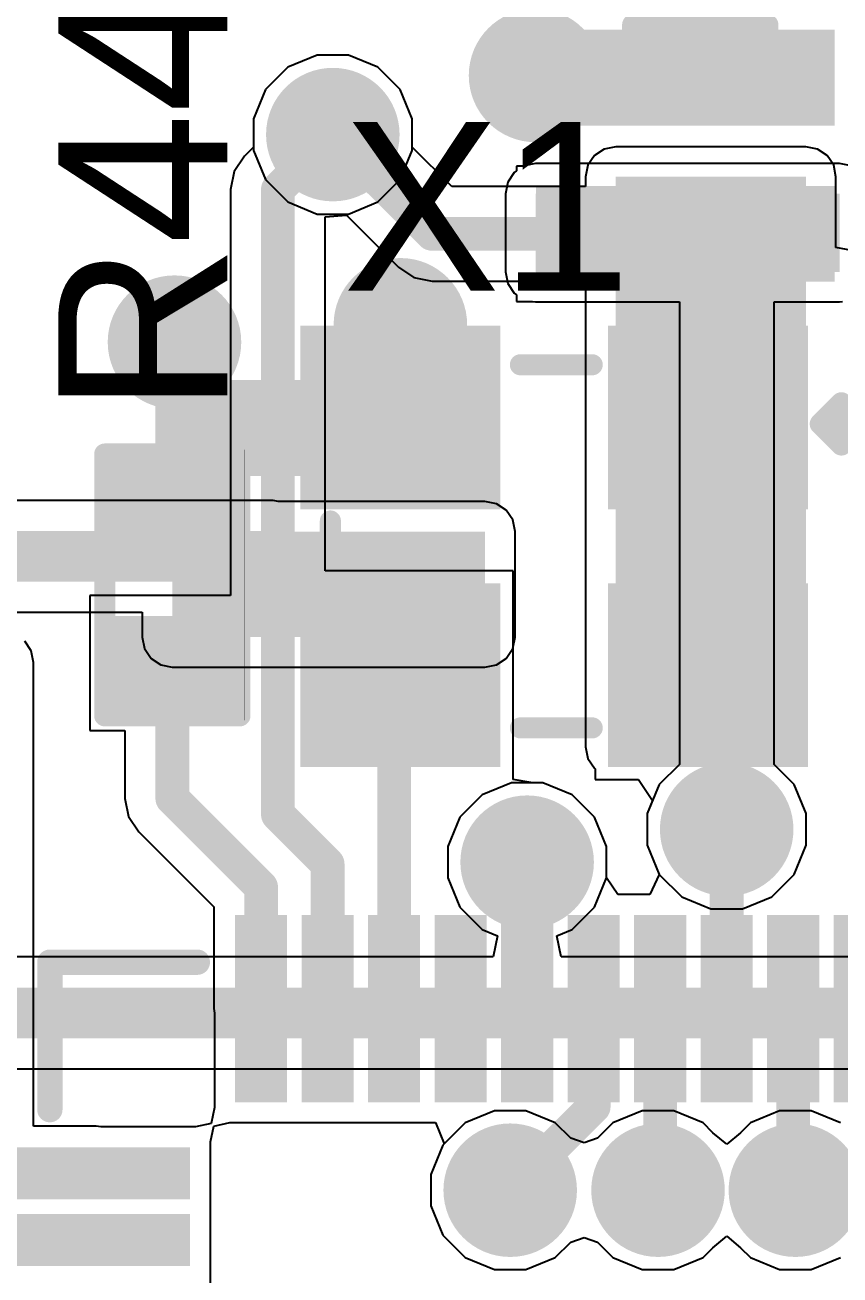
# Model space of a CAD drawing. Header units: millimetres. Extents: x -0.13 to 3.86, y -0.01 to 4.3.
# Drawn here: x 1.9351 to 2.1281, y 2.9049 to 3.201 of the extents above; entities that cross this region are included whole.
import ezdxf

# ---------------------------------------------------------------- set-up
doc = ezdxf.new("R2010")
doc.units = ezdxf.units.MM
doc.header["$MEASUREMENT"] = 0
for name, color, linetype in [('BottomLayer', 5, 'Continuous'), ('BottomPaste', 16, 'Continuous'), ('BottomSolder', 6, 'Continuous'), ('TopLayer', 1, 'Continuous'), ('TopOverlay', 2, 'Continuous'), ('TopPaste', 8, 'Continuous'), ('TopSolder', 216, 'Continuous'), ('ViaHoleLayer', 16, 'Continuous')]:
    doc.layers.add(name, color=color, linetype=linetype)
doc.styles.add('Arial', font='arial.ttf', dxfattribs={"height": 0.2})

# ---------------------------------------------------------------- blocks, each defined once
blk = doc.blocks.new('C___0402_1')
at = {"layer": 'TopLayer'}
for points in [[(-0.0275, -0.0125), (-0.0275, 0.0125), (-0.0095, 0.0125), (-0.0095, -0.0125)], [(0.0095, -0.0125), (0.0095, 0.0125), (0.0275, 0.0125), (0.0275, -0.0125)]]:
    blk.add_hatch(color=1, dxfattribs=at).paths.add_polyline_path(points)
at = {"layer": 'TopPaste'}
for points in [[(-0.0275, -0.0125), (-0.0275, 0.0125), (-0.0095, 0.0125), (-0.0095, -0.0125)], [(0.0095, -0.0125), (0.0095, 0.0125), (0.0275, 0.0125), (0.0275, -0.0125)]]:
    blk.add_hatch(color=8, dxfattribs=at).paths.add_polyline_path(points)
at = {"layer": 'TopSolder'}
for points in [[(-0.02986, -0.01486), (-0.02986, 0.01486), (-0.00714, 0.01486), (-0.00714, -0.01486)], [(0.00714, -0.01486), (0.00714, 0.01486), (0.02986, 0.01486), (0.02986, -0.01486)]]:
    blk.add_hatch(color=216, dxfattribs=at).paths.add_polyline_path(points)
at = {"layer": 'TopOverlay', "const_width": 0.005}
for points in [[(-0.031, 0.016), (-0.031, -0.016)], [(-0.031, 0.016), (-0.011, 0.016)], [(0.011, 0.016), (0.031, 0.016)], [(0.031, 0.016), (0.031, -0.016)], [(-0.031, -0.016), (-0.011, -0.016)], [(0.011, -0.016), (0.031, -0.016)]]:
    blk.add_lwpolyline(points, dxfattribs=at)
at = {"layer": 'TopOverlay', "const_width": 0.0025}
for points in [[(-0.03225, 0.016, 1), (-0.02975, 0.016, 1)], [(-0.03225, 0.016, 1), (-0.02975, 0.016, 1)], [(-0.01225, 0.016, 1), (-0.00975, 0.016, 1)], [(0.00975, 0.016, 1), (0.01225, 0.016, 1)], [(0.02975, 0.016, 1), (0.03225, 0.016, 1)], [(0.02975, 0.016, 1), (0.03225, 0.016, 1)], [(-0.03225, -0.016, 1), (-0.02975, -0.016, 1)], [(-0.03225, -0.016, 1), (-0.02975, -0.016, 1)], [(-0.01225, -0.016, 1), (-0.00975, -0.016, 1)], [(0.00975, -0.016, 1), (0.01225, -0.016, 1)], [(0.02975, -0.016, 1), (0.03225, -0.016, 1)], [(0.02975, -0.016, 1), (0.03225, -0.016, 1)]]:
    blk.add_lwpolyline(points, format="xyb", close=True, dxfattribs=at)
blk = doc.blocks.new('C___0402_B_16')
at = {"layer": 'BottomLayer'}
for points in [[(-0.0095, 0.0125), (-0.0095, -0.0125), (-0.0275, -0.0125), (-0.0275, 0.0125)], [(0.0275, 0.0125), (0.0275, -0.0125), (0.0095, -0.0125), (0.0095, 0.0125)]]:
    blk.add_hatch(color=5, dxfattribs=at).paths.add_polyline_path(points)
at = {"layer": 'BottomPaste'}
for points in [[(-0.0095, 0.0125), (-0.0095, -0.0125), (-0.0275, -0.0125), (-0.0275, 0.0125)], [(0.0275, 0.0125), (0.0275, -0.0125), (0.0095, -0.0125), (0.0095, 0.0125)]]:
    blk.add_hatch(color=16, dxfattribs=at).paths.add_polyline_path(points)
at = {"layer": 'BottomSolder'}
for points in [[(-0.00714, 0.01486), (-0.00714, -0.01486), (-0.02986, -0.01486), (-0.02986, 0.01486)], [(0.02986, 0.01486), (0.02986, -0.01486), (0.00714, -0.01486), (0.00714, 0.01486)]]:
    blk.add_hatch(color=6, dxfattribs=at).paths.add_polyline_path(points)
blk = doc.blocks.new('C___0402_B_17')
at = {"layer": 'BottomLayer'}
for points in [[(-0.0095, 0.0125), (-0.0095, -0.0125), (-0.0275, -0.0125), (-0.0275, 0.0125)], [(0.0275, 0.0125), (0.0275, -0.0125), (0.0095, -0.0125), (0.0095, 0.0125)]]:
    blk.add_hatch(color=5, dxfattribs=at).paths.add_polyline_path(points)
at = {"layer": 'BottomPaste'}
for points in [[(-0.0095, 0.0125), (-0.0095, -0.0125), (-0.0275, -0.0125), (-0.0275, 0.0125)], [(0.0275, 0.0125), (0.0275, -0.0125), (0.0095, -0.0125), (0.0095, 0.0125)]]:
    blk.add_hatch(color=16, dxfattribs=at).paths.add_polyline_path(points)
at = {"layer": 'BottomSolder'}
for points in [[(-0.00714, 0.01486), (-0.00714, -0.01486), (-0.02986, -0.01486), (-0.02986, 0.01486)], [(0.02986, 0.01486), (0.02986, -0.01486), (0.00714, -0.01486), (0.00714, 0.01486)]]:
    blk.add_hatch(color=6, dxfattribs=at).paths.add_polyline_path(points)
blk = doc.blocks.new('C___0402_B_36')
at = {"layer": 'BottomLayer'}
for points in [[(-0.0095, 0.0125), (-0.0095, -0.0125), (-0.0275, -0.0125), (-0.0275, 0.0125)], [(0.0275, 0.0125), (0.0275, -0.0125), (0.0095, -0.0125), (0.0095, 0.0125)]]:
    blk.add_hatch(color=5, dxfattribs=at).paths.add_polyline_path(points)
at = {"layer": 'BottomPaste'}
for points in [[(-0.0095, 0.0125), (-0.0095, -0.0125), (-0.0275, -0.0125), (-0.0275, 0.0125)], [(0.0275, 0.0125), (0.0275, -0.0125), (0.0095, -0.0125), (0.0095, 0.0125)]]:
    blk.add_hatch(color=16, dxfattribs=at).paths.add_polyline_path(points)
at = {"layer": 'BottomSolder'}
for points in [[(-0.00714, 0.01486), (-0.00714, -0.01486), (-0.02986, -0.01486), (-0.02986, 0.01486)], [(0.02986, 0.01486), (0.02986, -0.01486), (0.00714, -0.01486), (0.00714, 0.01486)]]:
    blk.add_hatch(color=6, dxfattribs=at).paths.add_polyline_path(points)
blk = doc.blocks.new('C___0402_B_38')
at = {"layer": 'BottomLayer'}
for points in [[(-0.0095, 0.0125), (-0.0095, -0.0125), (-0.0275, -0.0125), (-0.0275, 0.0125)], [(0.0275, 0.0125), (0.0275, -0.0125), (0.0095, -0.0125), (0.0095, 0.0125)]]:
    blk.add_hatch(color=5, dxfattribs=at).paths.add_polyline_path(points)
at = {"layer": 'BottomPaste'}
for points in [[(-0.0095, 0.0125), (-0.0095, -0.0125), (-0.0275, -0.0125), (-0.0275, 0.0125)], [(0.0275, 0.0125), (0.0275, -0.0125), (0.0095, -0.0125), (0.0095, 0.0125)]]:
    blk.add_hatch(color=16, dxfattribs=at).paths.add_polyline_path(points)
at = {"layer": 'BottomSolder'}
for points in [[(-0.00714, 0.01486), (-0.00714, -0.01486), (-0.02986, -0.01486), (-0.02986, 0.01486)], [(0.02986, 0.01486), (0.02986, -0.01486), (0.00714, -0.01486), (0.00714, 0.01486)]]:
    blk.add_hatch(color=6, dxfattribs=at).paths.add_polyline_path(points)
blk = doc.blocks.new('R___0402_85')
at = {"layer": 'TopLayer'}
for points in [[(-0.0275, -0.0125), (-0.0275, 0.0125), (-0.0095, 0.0125), (-0.0095, -0.0125)], [(0.0095, -0.0125), (0.0095, 0.0125), (0.0275, 0.0125), (0.0275, -0.0125)]]:
    blk.add_hatch(color=1, dxfattribs=at).paths.add_polyline_path(points)
at = {"layer": 'TopPaste'}
for points in [[(-0.0275, -0.0125), (-0.0275, 0.0125), (-0.0095, 0.0125), (-0.0095, -0.0125)], [(0.0095, -0.0125), (0.0095, 0.0125), (0.0275, 0.0125), (0.0275, -0.0125)]]:
    blk.add_hatch(color=8, dxfattribs=at).paths.add_polyline_path(points)
at = {"layer": 'TopSolder'}
for points in [[(-0.02967, -0.01467), (-0.02967, 0.01466), (-0.00733, 0.01466), (-0.00733, -0.01467)], [(0.00733, -0.01467), (0.00733, 0.01466), (0.02967, 0.01466), (0.02967, -0.01467)]]:
    blk.add_hatch(color=216, dxfattribs=at).paths.add_polyline_path(points)
at = {"layer": 'TopOverlay'}
for points, const_width in [([(-0.031, 0.016), (-0.031, -0.016)], 0.005), ([(-0.031, 0.016), (0.031, 0.016)], 0.005), ([(0.031, 0.016), (0.031, -0.016)], 0.005), ([(-0.031, -0.016), (0.031, -0.016)], 0.005), ([(-0.032, -0.017), (0.032, -0.017)], 0.000127)]:
    blk.add_lwpolyline(points, dxfattribs=dict(at, const_width=const_width))
for points, const_width in [([(-0.03225, 0.016, 1), (-0.02975, 0.016, 1)], 0.0025), ([(-0.03225, 0.016, 1), (-0.02975, 0.016, 1)], 0.0025), ([(0.02975, 0.016, 1), (0.03225, 0.016, 1)], 0.0025), ([(0.02975, 0.016, 1), (0.03225, 0.016, 1)], 0.0025), ([(-0.03225, -0.016, 1), (-0.02975, -0.016, 1)], 0.0025), ([(-0.03225, -0.016, 1), (-0.02975, -0.016, 1)], 0.0025), ([(0.02975, -0.016, 1), (0.03225, -0.016, 1)], 0.0025), ([(0.02975, -0.016, 1), (0.03225, -0.016, 1)], 0.0025), ([(-0.03203, -0.017, 1), (-0.03197, -0.017, 1)], 0.0000635), ([(0.03197, -0.017, 1), (0.03203, -0.017, 1)], 0.0000635)]:
    blk.add_lwpolyline(points, format="xyb", close=True, dxfattribs=dict(at, const_width=const_width))
blk = doc.blocks.new('100_VQFN__12_12__100')
at = {"layer": 'TopLayer'}
for points in [[(-0.18498, 0.208), (-0.19298, 0.208), (-0.19298, 0.248), (-0.18498, 0.248)], [(-0.16923, 0.208), (-0.17723, 0.208), (-0.17723, 0.248), (-0.16923, 0.248)], [(-0.15348, 0.208), (-0.16148, 0.208), (-0.16148, 0.248), (-0.15348, 0.248)], [(-0.13773, 0.208), (-0.14573, 0.208), (-0.14573, 0.248), (-0.13773, 0.248)], [(-0.12199, 0.208), (-0.12999, 0.208), (-0.12999, 0.248), (-0.12199, 0.248)], [(-0.10624, 0.208), (-0.11424, 0.208), (-0.11424, 0.248), (-0.10624, 0.248)], [(-0.09049, 0.208), (-0.09849, 0.208), (-0.09849, 0.248), (-0.09049, 0.248)], [(-0.07474, 0.208), (-0.08274, 0.208), (-0.08274, 0.248), (-0.07474, 0.248)], [(-0.05899, 0.208), (-0.06699, 0.208), (-0.06699, 0.248), (-0.05899, 0.248)], [(-0.208, 0.19298), (-0.208, 0.18498), (-0.248, 0.18498), (-0.248, 0.19298)], [(-0.208, 0.17723), (-0.208, 0.16923), (-0.248, 0.16923), (-0.248, 0.17723)]]:
    blk.add_hatch(color=1, dxfattribs=at).paths.add_polyline_path(points)
at = {"layer": 'TopPaste'}
for points in [[(-0.18498, 0.208), (-0.19298, 0.208), (-0.19298, 0.248), (-0.18498, 0.248)], [(-0.16923, 0.208), (-0.17723, 0.208), (-0.17723, 0.248), (-0.16923, 0.248)], [(-0.15348, 0.208), (-0.16148, 0.208), (-0.16148, 0.248), (-0.15348, 0.248)], [(-0.13773, 0.208), (-0.14573, 0.208), (-0.14573, 0.248), (-0.13773, 0.248)], [(-0.12199, 0.208), (-0.12999, 0.208), (-0.12999, 0.248), (-0.12199, 0.248)], [(-0.10624, 0.208), (-0.11424, 0.208), (-0.11424, 0.248), (-0.10624, 0.248)], [(-0.09049, 0.208), (-0.09849, 0.208), (-0.09849, 0.248), (-0.09049, 0.248)], [(-0.07474, 0.208), (-0.08274, 0.208), (-0.08274, 0.248), (-0.07474, 0.248)], [(-0.05899, 0.208), (-0.06699, 0.208), (-0.06699, 0.248), (-0.05899, 0.248)], [(-0.208, 0.19298), (-0.208, 0.18498), (-0.248, 0.18498), (-0.248, 0.19298)], [(-0.208, 0.17723), (-0.208, 0.16923), (-0.248, 0.16923), (-0.248, 0.17723)]]:
    blk.add_hatch(color=8, dxfattribs=at).paths.add_polyline_path(points)
at = {"layer": 'TopSolder'}
for points in [[(-0.18281, 0.20583), (-0.19514, 0.20583), (-0.19514, 0.25017), (-0.18281, 0.25017)], [(-0.16706, 0.20583), (-0.17939, 0.20583), (-0.17939, 0.25017), (-0.16706, 0.25017)], [(-0.15132, 0.20583), (-0.16365, 0.20583), (-0.16365, 0.25017), (-0.15132, 0.25017)], [(-0.13557, 0.20583), (-0.1479, 0.20583), (-0.1479, 0.25017), (-0.13557, 0.25017)], [(-0.11982, 0.20583), (-0.13215, 0.20583), (-0.13215, 0.25017), (-0.11982, 0.25017)], [(-0.10407, 0.20583), (-0.1164, 0.20583), (-0.1164, 0.25017), (-0.10407, 0.25017)], [(-0.08832, 0.20583), (-0.10065, 0.20583), (-0.10065, 0.25017), (-0.08832, 0.25017)], [(-0.07257, 0.20583), (-0.0849, 0.20583), (-0.0849, 0.25017), (-0.07257, 0.25017)], [(-0.05683, 0.20583), (-0.06916, 0.20583), (-0.06916, 0.25017), (-0.05683, 0.25017)], [(-0.04108, 0.20583), (-0.05341, 0.20583), (-0.05341, 0.25017), (-0.04108, 0.25017)], [(-0.20583, 0.19514), (-0.20583, 0.18281), (-0.25016, 0.18281), (-0.25016, 0.19514)], [(-0.20583, 0.17939), (-0.20583, 0.16706), (-0.25016, 0.16706), (-0.25016, 0.17939)]]:
    blk.add_hatch(color=216, dxfattribs=at).paths.add_polyline_path(points)
at = {"layer": 'TopOverlay', "const_width": 0.006}
for points in [[(-0.239, 0.20408), (-0.239, 0.239)], [(-0.239, 0.239), (-0.20408, 0.239)]]:
    blk.add_lwpolyline(points, dxfattribs=at)
at = {"layer": 'TopOverlay', "const_width": 0.003}
for points in [[(-0.2405, 0.239, 1), (-0.2375, 0.239, 1)], [(-0.2405, 0.239, 1), (-0.2375, 0.239, 1)], [(-0.20558, 0.239, 1), (-0.20258, 0.239, 1)], [(-0.2405, 0.20408, 1), (-0.2375, 0.20408, 1)]]:
    blk.add_lwpolyline(points, format="xyb", close=True, dxfattribs=at)
blk = doc.blocks.new('SMD2520_4P_102')
at = {"layer": 'TopLayer'}
for points in [[(-0.0561, 0.04823), (-0.01673, 0.04823), (-0.01673, 0.0128), (-0.0561, 0.0128)], [(0.01673, 0.04823), (0.0561, 0.04823), (0.0561, 0.0128), (0.01673, 0.0128)], [(-0.0561, -0.0128), (-0.01673, -0.0128), (-0.01673, -0.04823), (-0.0561, -0.04823)], [(0.01673, -0.0128), (0.0561, -0.0128), (0.0561, -0.04823), (0.01673, -0.04823)]]:
    blk.add_hatch(color=1, dxfattribs=at).paths.add_polyline_path(points)
at = {"layer": 'TopPaste'}
for points in [[(-0.0561, 0.04823), (-0.01673, 0.04823), (-0.01673, 0.0128), (-0.0561, 0.0128)], [(0.01673, 0.04823), (0.0561, 0.04823), (0.0561, 0.0128), (0.01673, 0.0128)], [(-0.0561, -0.0128), (-0.01673, -0.0128), (-0.01673, -0.04823), (-0.0561, -0.04823)], [(0.01673, -0.0128), (0.0561, -0.0128), (0.0561, -0.04823), (0.01673, -0.04823)]]:
    blk.add_hatch(color=8, dxfattribs=at).paths.add_polyline_path(points)
at = {"layer": 'TopSolder'}
for points in [[(-0.0601, 0.05223), (-0.01273, 0.05223), (-0.01273, 0.0088), (-0.0601, 0.0088)], [(0.01273, 0.05223), (0.0601, 0.05223), (0.0601, 0.0088), (0.01273, 0.0088)], [(-0.0601, -0.0088), (-0.01273, -0.0088), (-0.01273, -0.05223), (-0.0601, -0.05223)], [(0.01273, -0.0088), (0.0601, -0.0088), (0.0601, -0.05223), (0.01273, -0.05223)]]:
    blk.add_hatch(color=216, dxfattribs=at).paths.add_polyline_path(points)
at = {"layer": 'TopOverlay', "const_width": 0.005}
for points in [[(0.008, 0.043), (-0.009, 0.043)], [(-0.053, 0.006), (-0.053, -0.006)], [(0.053, 0.006), (0.053, -0.006)], [(-0.063, -0.029), (-0.068, -0.024)], [(-0.068, -0.024), (-0.068, -0.034)], [(-0.063, -0.029), (-0.068, -0.034)], [(0.008, -0.043), (-0.009, -0.043)]]:
    blk.add_lwpolyline(points, dxfattribs=at)
at = {"layer": 'TopOverlay', "const_width": 0.0025}
for points in [[(-0.01025, 0.043, 1), (-0.00775, 0.043, 1)], [(0.00675, 0.043, 1), (0.00925, 0.043, 1)], [(-0.05425, 0.006, 1), (-0.05175, 0.006, 1)], [(0.05175, 0.006, 1), (0.05425, 0.006, 1)], [(-0.05425, -0.006, 1), (-0.05175, -0.006, 1)], [(0.05175, -0.006, 1), (0.05425, -0.006, 1)], [(-0.06925, -0.024, 1), (-0.06675, -0.024, 1)], [(-0.06925, -0.024, 1), (-0.06675, -0.024, 1)], [(-0.06425, -0.029, 1), (-0.06175, -0.029, 1)], [(-0.06425, -0.029, 1), (-0.06175, -0.029, 1)], [(-0.06925, -0.034, 1), (-0.06675, -0.034, 1)], [(-0.06925, -0.034, 1), (-0.06675, -0.034, 1)], [(-0.01025, -0.043, 1), (-0.00775, -0.043, 1)], [(0.00675, -0.043, 1), (0.00925, -0.043, 1)]]:
    blk.add_lwpolyline(points, format="xyb", close=True, dxfattribs=at)

msp = doc.modelspace()

# ---------------------------------------------------------------- hatches: boundary and pattern name
at = {"layer": 'BottomLayer'}
h = msp.add_hatch(color=5, dxfattribs=at)
edge = h.paths.add_edge_path()
edge.add_arc((2.056, 3.18901), 0.01181, 0, 360)
h = msp.add_hatch(color=5, dxfattribs=at)
edge = h.paths.add_edge_path()
edge.add_arc((2.008, 3.175), 0.01181, 0, 360)
for points in [[(2.056, 3.1425), (2.128, 3.1425), (2.128, 3.161), (2.056, 3.161)], [(1.97, 3.056), (2.044, 3.056), (2.044, 3.081), (1.97, 3.081)]]:
    msp.add_hatch(color=5, dxfattribs=at).paths.add_polyline_path(points)
h = msp.add_hatch(color=5, dxfattribs=at)
edge = h.paths.add_edge_path()
edge.add_arc((2.024, 3.12996), 0.01181, 0, 360)
h = msp.add_hatch(color=5, dxfattribs=at)
edge = h.paths.add_edge_path()
edge.add_arc((1.97051, 3.12585), 0.01181, 0, 360)
h = msp.add_hatch(color=5, dxfattribs=at)
edge = h.paths.add_edge_path()
edge.add_arc((2.10126, 3.01045), 0.01181, 0, 360)
h = msp.add_hatch(color=5, dxfattribs=at)
edge = h.paths.add_edge_path()
edge.add_arc((2.05401, 3.00269), 0.01181, 0, 360)
h = msp.add_hatch(color=5, dxfattribs=at)
edge = h.paths.add_edge_path()
edge.add_arc((2.05, 2.925), 0.01181, 0, 360)
h = msp.add_hatch(color=5, dxfattribs=at)
edge = h.paths.add_edge_path()
edge.add_arc((2.085, 2.925), 0.01181, 0, 360)
h = msp.add_hatch(color=5, dxfattribs=at)
edge = h.paths.add_edge_path()
edge.add_arc((2.11752, 2.925), 0.01181, 0, 360)
at = {"layer": 'BottomSolder'}
h = msp.add_hatch(color=6, dxfattribs=at)
edge = h.paths.add_edge_path()
edge.add_arc((2.056, 3.18901), 0.01581, 0, 360)
h = msp.add_hatch(color=6, dxfattribs=at)
edge = h.paths.add_edge_path()
edge.add_arc((2.008, 3.175), 0.01581, 0, 360)
h = msp.add_hatch(color=6, dxfattribs=at)
edge = h.paths.add_edge_path()
edge.add_arc((2.024, 3.12996), 0.01581, 0, 360)
h = msp.add_hatch(color=6, dxfattribs=at)
edge = h.paths.add_edge_path()
edge.add_arc((1.97051, 3.12585), 0.01581, 0, 360)
h = msp.add_hatch(color=6, dxfattribs=at)
edge = h.paths.add_edge_path()
edge.add_arc((2.10126, 3.01045), 0.01581, 0, 360)
h = msp.add_hatch(color=6, dxfattribs=at)
edge = h.paths.add_edge_path()
edge.add_arc((2.05401, 3.00269), 0.01581, 0, 360)
h = msp.add_hatch(color=6, dxfattribs=at)
edge = h.paths.add_edge_path()
edge.add_arc((2.05, 2.925), 0.01581, 0, 360)
h = msp.add_hatch(color=6, dxfattribs=at)
edge = h.paths.add_edge_path()
edge.add_arc((2.085, 2.925), 0.01581, 0, 360)
h = msp.add_hatch(color=6, dxfattribs=at)
edge = h.paths.add_edge_path()
edge.add_arc((2.11752, 2.925), 0.01581, 0, 360)
at = {"layer": 'TopLayer'}
h = msp.add_hatch(color=1, dxfattribs=at)
edge = h.paths.add_edge_path()
edge.add_arc((2.056, 3.18901), 0.01181, 0, 360)
h = msp.add_hatch(color=1, dxfattribs=at)
edge = h.paths.add_edge_path()
edge.add_arc((2.008, 3.175), 0.01181, 0, 360)
msp.add_hatch(color=1, dxfattribs=at).paths.add_polyline_path([(2.075, 3.03), (2.12, 3.03), (2.12, 3.165), (2.075, 3.165)])
h = msp.add_hatch(color=1, dxfattribs=at)
edge = h.paths.add_edge_path()
edge.add_arc((2.024, 3.12996), 0.01181, 0, 360)
h = msp.add_hatch(color=1, dxfattribs=at)
edge = h.paths.add_edge_path()
edge.add_arc((1.97051, 3.12585), 0.01181, 0, 360)
h = msp.add_hatch(color=1, dxfattribs=at)
edge = h.paths.add_edge_path()
edge.add_arc((2.10126, 3.01045), 0.01181, 0, 360)
h = msp.add_hatch(color=1, dxfattribs=at)
edge = h.paths.add_edge_path()
edge.add_arc((2.05401, 3.00269), 0.01181, 0, 360)
h = msp.add_hatch(color=1, dxfattribs=at)
edge = h.paths.add_edge_path()
edge.add_arc((2.05, 2.925), 0.01181, 0, 360)
h = msp.add_hatch(color=1, dxfattribs=at)
edge = h.paths.add_edge_path()
edge.add_arc((2.085, 2.925), 0.01181, 0, 360)
h = msp.add_hatch(color=1, dxfattribs=at)
edge = h.paths.add_edge_path()
edge.add_arc((2.11752, 2.925), 0.01181, 0, 360)
at = {"layer": 'ViaHoleLayer'}
h = msp.add_hatch(color=16, dxfattribs=at)
edge = h.paths.add_edge_path()
edge.add_arc((2.056, 3.18901), 0.00591, 0, 360)
h = msp.add_hatch(color=16, dxfattribs=at)
edge = h.paths.add_edge_path()
edge.add_arc((2.008, 3.175), 0.00591, 0, 360)
h = msp.add_hatch(color=16, dxfattribs=at)
edge = h.paths.add_edge_path()
edge.add_arc((2.024, 3.12996), 0.00591, 0, 360)
h = msp.add_hatch(color=16, dxfattribs=at)
edge = h.paths.add_edge_path()
edge.add_arc((1.97051, 3.12585), 0.00591, 0, 360)
h = msp.add_hatch(color=16, dxfattribs=at)
edge = h.paths.add_edge_path()
edge.add_arc((2.10126, 3.01045), 0.00591, 0, 360)
h = msp.add_hatch(color=16, dxfattribs=at)
edge = h.paths.add_edge_path()
edge.add_arc((2.05401, 3.00269), 0.00591, 0, 360)
h = msp.add_hatch(color=16, dxfattribs=at)
edge = h.paths.add_edge_path()
edge.add_arc((2.05, 2.925), 0.00591, 0, 360)
h = msp.add_hatch(color=16, dxfattribs=at)
edge = h.paths.add_edge_path()
edge.add_arc((2.085, 2.925), 0.00591, 0, 360)
h = msp.add_hatch(color=16, dxfattribs=at)
edge = h.paths.add_edge_path()
edge.add_arc((2.11752, 2.925), 0.00591, 0, 360)

# ---------------------------------------------------------------- linework, layer by layer
at = {"layer": 'BottomLayer'}
for p, q in [((2.00426, 3.19381), (1.99734, 3.19095)), ((2.01174, 3.19381), (2.00426, 3.19381)), ((2.01866, 3.19095), (2.01174, 3.19381)), ((1.99734, 3.19095), (1.99205, 3.18566)), ((2.02395, 3.18566), (2.01866, 3.19095)), ((1.99205, 3.18566), (1.98919, 3.17874)), ((2.02681, 3.17874), (2.02395, 3.18566)), ((1.98919, 3.17874), (1.98919, 3.17126)), ((2.02681, 3.17126), (2.02681, 3.17874)), ((1.98919, 3.17126), (1.99205, 3.16434)), ((2.02395, 3.16434), (2.02681, 3.17126)), ((2.056, 3.16814), (2.05327, 3.16759)), ((2.128, 3.16814), (2.056, 3.16814)), ((2.13073, 3.16759), (2.128, 3.16814)), ((2.05095, 3.16605), (2.04941, 3.16373)), ((2.0515, 3.16641), (2.05095, 3.16605)), ((2.05313, 3.1675), (2.0515, 3.1675)), ((2.0515, 3.1675), (2.0515, 3.16641)), ((2.05327, 3.16759), (2.05313, 3.1675)), ((1.99205, 3.16434), (1.99734, 3.15905)), ((2.01866, 3.15905), (2.02395, 3.16434)), ((2.04941, 3.16373), (2.04886, 3.161)), ((1.99734, 3.15905), (2.00426, 3.15619)), ((2.01174, 3.15619), (2.01866, 3.15905)), ((2.04886, 3.161), (2.04886, 3.1425)), ((2.00426, 3.15619), (2.01174, 3.15619)), ((2.04886, 3.1425), (2.04941, 3.13977)), ((2.04941, 3.13977), (2.05095, 3.13745)), ((2.05095, 3.13745), (2.0515, 3.13709)), ((2.0515, 3.13709), (2.0515, 3.1355)), ((2.0515, 3.1355), (2.05531, 3.1355)), ((2.05531, 3.1355), (2.056, 3.13536)), ((2.056, 3.13536), (2.09005, 3.13536)), ((2.09005, 3.13536), (2.09005, 3.02584)), ((2.11248, 3.02584), (2.11248, 3.13536)), ((2.11248, 3.13536), (2.128, 3.13536)), ((2.128, 3.13536), (2.12869, 3.1355)), ((1.99388, 3.08837), (1.88635, 3.08837)), ((1.99506, 3.08814), (1.99388, 3.08837)), ((2.044, 3.08814), (1.99506, 3.08814)), ((2.04673, 3.08759), (2.044, 3.08814)), ((2.04905, 3.08605), (2.04673, 3.08759)), ((2.05059, 3.08373), (2.04905, 3.08605)), ((2.05114, 3.081), (2.05059, 3.08373)), ((2.05114, 3.056), (2.05114, 3.081)), ((1.88635, 3.06186), (1.96286, 3.06186)), ((1.96286, 3.06186), (1.96286, 3.056)), ((1.96286, 3.056), (1.96341, 3.05327)), ((2.05059, 3.05327), (2.05114, 3.056)), ((1.96341, 3.05327), (1.96495, 3.05095)), ((2.04905, 3.05095), (2.05059, 3.05327)), ((1.96495, 3.05095), (1.96727, 3.04941)), ((1.96727, 3.04941), (1.97, 3.04886)), ((2.044, 3.04886), (2.04673, 3.04941)), ((2.04673, 3.04941), (2.04905, 3.05095)), ((1.97, 3.04886), (2.044, 3.04886)), ((2.09005, 3.02584), (2.08531, 3.0211)), ((2.11721, 3.0211), (2.11248, 3.02584)), ((2.05027, 3.0215), (2.04336, 3.01864)), ((2.05776, 3.0215), (2.05027, 3.0215)), ((2.06467, 3.01864), (2.05776, 3.0215)), ((2.08531, 3.0211), (2.08245, 3.01419)), ((2.12007, 3.01419), (2.11721, 3.0211)), ((2.04336, 3.01864), (2.03807, 3.01335)), ((2.06996, 3.01335), (2.06467, 3.01864)), ((2.08245, 3.01419), (2.08245, 3.00671)), ((2.12007, 3.00671), (2.12007, 3.01419)), ((2.03807, 3.01335), (2.0352, 3.00643)), ((2.07283, 3.00643), (2.06996, 3.01335)), ((2.0352, 3.00643), (2.0352, 2.99895)), ((2.07283, 2.99895), (2.07283, 3.00643)), ((2.08245, 3.00671), (2.08531, 2.99979)), ((2.11721, 2.99979), (2.12007, 3.00671)), ((2.0352, 2.99895), (2.03807, 2.99204)), ((2.06996, 2.99204), (2.07283, 2.99895)), ((2.08531, 2.99979), (2.09061, 2.9945)), ((2.11192, 2.9945), (2.11721, 2.99979)), ((2.09061, 2.9945), (2.09752, 2.99164)), ((2.105, 2.99164), (2.11192, 2.9945)), ((2.03807, 2.99204), (2.04336, 2.98674)), ((2.06467, 2.98674), (2.06996, 2.99204)), ((2.09752, 2.99164), (2.105, 2.99164)), ((2.04336, 2.98674), (2.04696, 2.98525)), ((2.04696, 2.98525), (2.04596, 2.98025)), ((2.06107, 2.98525), (2.06467, 2.98674)), ((2.06207, 2.98025), (2.06107, 2.98525)), ((2.04596, 2.98025), (1.92949, 2.98025)), ((2.16451, 2.98025), (2.06207, 2.98025)), ((1.924, 2.95375), (2.17, 2.95375)), ((2.04626, 2.94381), (2.03934, 2.94095)), ((2.05374, 2.94381), (2.04626, 2.94381)), ((2.06066, 2.94095), (2.05374, 2.94381)), ((2.08126, 2.94381), (2.07434, 2.94095)), ((2.08874, 2.94381), (2.08126, 2.94381)), ((2.09566, 2.94095), (2.08874, 2.94381)), ((2.11378, 2.94381), (2.10686, 2.94095)), ((2.12126, 2.94381), (2.11378, 2.94381)), ((2.12818, 2.94095), (2.12126, 2.94381)), ((2.03934, 2.94095), (2.03405, 2.93566)), ((2.06432, 2.93729), (2.06066, 2.94095)), ((2.07434, 2.94095), (2.07068, 2.93729)), ((2.09799, 2.93861), (2.09566, 2.94095)), ((2.10686, 2.94095), (2.10453, 2.93861)), ((2.0675, 2.93619), (2.06432, 2.93729)), ((2.07068, 2.93729), (2.0675, 2.93619)), ((2.10126, 2.93591), (2.09799, 2.93861)), ((2.10453, 2.93861), (2.10126, 2.93591)), ((2.03405, 2.93566), (2.03119, 2.92874)), ((2.03119, 2.92874), (2.03119, 2.92126)), ((2.03119, 2.92126), (2.03405, 2.91434)), ((2.03405, 2.91434), (2.03934, 2.90905)), ((2.06432, 2.91271), (2.0675, 2.91381)), ((2.0675, 2.91381), (2.07068, 2.91271)), ((2.09799, 2.91139), (2.10126, 2.91409)), ((2.10126, 2.91409), (2.10453, 2.91139)), ((2.06066, 2.90905), (2.06432, 2.91271)), ((2.07068, 2.91271), (2.07434, 2.90905)), ((2.09566, 2.90905), (2.09799, 2.91139)), ((2.10453, 2.91139), (2.10686, 2.90905)), ((2.03934, 2.90905), (2.04626, 2.90619)), ((2.05374, 2.90619), (2.06066, 2.90905)), ((2.07434, 2.90905), (2.08126, 2.90619)), ((2.08874, 2.90619), (2.09566, 2.90905)), ((2.10686, 2.90905), (2.11378, 2.90619)), ((2.12126, 2.90619), (2.12818, 2.90905)), ((2.04626, 2.90619), (2.05374, 2.90619)), ((2.08126, 2.90619), (2.08874, 2.90619)), ((2.11378, 2.90619), (2.12126, 2.90619))]:
    msp.add_line(p, q, dxfattribs=at)
for points, const_width in [([(2.10126, 3.14076), (2.112, 3.1515)], 0.008), ([(2.10126, 3.01045), (2.10126, 3.14076)], 0.008), ([(1.873, 3.07512), (1.99388, 3.07512)], 0.012), ([(1.99388, 3.07512), (2.003, 3.066)], 0.008), ([(1.924, 2.967), (2.17, 2.967)], 0.012)]:
    msp.add_lwpolyline(points, dxfattribs=dict(at, const_width=const_width))
for points, const_width in [([(2.11, 3.1515, 1), (2.114, 3.1515, 1)], 0.004), ([(2.09926, 3.14076, 1), (2.10326, 3.14076, 1)], 0.004), ([(2.09926, 3.14076, 1), (2.10326, 3.14076, 1)], 0.004), ([(1.99088, 3.07512, 1), (1.99688, 3.07512, 1)], 0.006), ([(1.99188, 3.07512, 1), (1.99588, 3.07512, 1)], 0.004), ([(2.001, 3.066, 1), (2.005, 3.066, 1)], 0.004), ([(2.09926, 3.01045, 1), (2.10326, 3.01045, 1)], 0.004)]:
    msp.add_lwpolyline(points, format="xyb", close=True, dxfattribs=dict(at, const_width=const_width))
at = {"layer": 'TopLayer'}
for p, q in [((2.00426, 3.19381), (1.99734, 3.19095)), ((2.01174, 3.19381), (2.00426, 3.19381)), ((2.01866, 3.19095), (2.01174, 3.19381)), ((1.99734, 3.19095), (1.99205, 3.18566)), ((2.02395, 3.18566), (2.01866, 3.19095)), ((1.99205, 3.18566), (1.98919, 3.17874)), ((2.02681, 3.17874), (2.02395, 3.18566)), ((1.98919, 3.17874), (1.98919, 3.17205)), ((2.02681, 3.17205), (2.02681, 3.17874)), ((1.98919, 3.17205), (1.98707, 3.16993)), ((2.03615, 3.16272), (2.02681, 3.17205)), ((2.07227, 3.17159), (2.06995, 3.17005)), ((2.075, 3.17214), (2.07227, 3.17159)), ((2.12, 3.17214), (2.075, 3.17214)), ((2.12273, 3.17159), (2.12, 3.17214)), ((2.12505, 3.17005), (2.12273, 3.17159)), ((1.98707, 3.16993), (1.98464, 3.16629)), ((2.06841, 3.16773), (2.06786, 3.165)), ((2.06995, 3.17005), (2.06841, 3.16773)), ((2.12659, 3.16773), (2.12505, 3.17005)), ((2.12714, 3.165), (2.12659, 3.16773)), ((1.98464, 3.16629), (1.98378, 3.162)), ((2.06786, 3.165), (2.06786, 3.16272)), ((2.12714, 3.14829), (2.12714, 3.165)), ((1.98378, 3.162), (1.98378, 3.162)), ((1.98378, 3.162), (1.98378, 3.06585)), ((2.06786, 3.16272), (2.03615, 3.16272)), ((2.00622, 3.15555), (2.01122, 3.15592)), ((2.01122, 3.15592), (2.02357, 3.14357)), ((2.00622, 3.07169), (2.00622, 3.15555)), ((2.13214, 3.14729), (2.12714, 3.14829)), ((2.02357, 3.14357), (2.02357, 3.14357)), ((2.02357, 3.14357), (2.02721, 3.14114)), ((2.02721, 3.14114), (2.0315, 3.14028)), ((2.0315, 3.14028), (2.06786, 3.14028)), ((2.06786, 3.14028), (2.06786, 3.03)), ((2.05069, 3.07169), (2.00622, 3.07169)), ((2.05069, 3.02226), (2.05069, 3.07169)), ((1.98378, 3.06585), (1.9505, 3.06585)), ((1.9505, 3.06585), (1.9505, 3.03385)), ((1.93659, 3.05273), (1.93505, 3.05505)), ((1.93714, 3.05), (1.93659, 3.05273)), ((1.93714, 2.94019), (1.93714, 3.05)), ((1.9505, 3.03385), (1.95879, 3.03385)), ((1.95879, 3.03385), (1.95879, 3.01779)), ((2.06786, 3.03), (2.06841, 3.02727)), ((2.06841, 3.02727), (2.06995, 3.02495)), ((2.06995, 3.02495), (2.07015, 3.02482)), ((2.07015, 3.02482), (2.07015, 3.02226)), ((2.05537, 3.0215), (2.05069, 3.02226)), ((2.05776, 3.0215), (2.05537, 3.0215)), ((2.06467, 3.01864), (2.05776, 3.0215)), ((2.07015, 3.02226), (2.08038, 3.02226)), ((2.08038, 3.02226), (2.08372, 3.01726)), ((1.95879, 3.01779), (1.95879, 3.01779)), ((1.95879, 3.01779), (1.95964, 3.01349)), ((2.06996, 3.01335), (2.06467, 3.01864)), ((2.08372, 3.01726), (2.08245, 3.01419)), ((2.08245, 3.01419), (2.08245, 3.00671)), ((1.95964, 3.01349), (1.96207, 3.00986)), ((2.07283, 3.00643), (2.06996, 3.01335)), ((1.96207, 3.00986), (1.97981, 2.99212)), ((2.07283, 2.99895), (2.07283, 3.00643)), ((2.08245, 3.00671), (2.08531, 2.99979)), ((2.07547, 2.995), (2.07283, 2.99895)), ((2.08531, 2.99979), (2.08304, 2.995)), ((2.08304, 2.995), (2.07547, 2.995)), ((1.97981, 2.99212), (1.97981, 2.968)), ((1.97981, 2.968), (1.98002, 2.96692)), ((1.98002, 2.96692), (1.98002, 2.94455)), ((1.98002, 2.94455), (1.97919, 2.94081)), ((1.952, 2.94019), (1.93714, 2.94019)), ((1.95308, 2.93998), (1.952, 2.94019)), ((1.97545, 2.93998), (1.95308, 2.93998)), ((1.97919, 2.94081), (1.97545, 2.93998)), ((1.979, 2.93642), (1.97984, 2.94016)), ((1.97984, 2.94016), (1.98358, 2.941)), ((1.98358, 2.941), (2.03233, 2.941)), ((2.03233, 2.941), (2.0344, 2.936)), ((1.979, 2.88648), (1.979, 2.93642)), ((2.03405, 2.93566), (2.03119, 2.92874)), ((2.0344, 2.936), (2.03405, 2.93566)), ((2.03119, 2.92874), (2.03119, 2.92126)), ((2.03119, 2.92126), (2.03405, 2.91434)), ((2.03405, 2.91434), (2.03934, 2.90905)), ((2.06432, 2.91271), (2.0675, 2.91381)), ((2.0675, 2.91381), (2.07068, 2.91271)), ((2.09799, 2.91139), (2.10126, 2.91409)), ((2.10126, 2.91409), (2.10453, 2.91139)), ((2.06066, 2.90905), (2.06432, 2.91271)), ((2.07068, 2.91271), (2.07434, 2.90905)), ((2.09566, 2.90905), (2.09799, 2.91139)), ((2.10453, 2.91139), (2.10686, 2.90905)), ((2.03934, 2.90905), (2.04626, 2.90619)), ((2.05374, 2.90619), (2.06066, 2.90905)), ((2.07434, 2.90905), (2.08126, 2.90619)), ((2.08874, 2.90619), (2.09566, 2.90905)), ((2.10686, 2.90905), (2.11378, 2.90619)), ((2.12126, 2.90619), (2.12818, 2.90905)), ((2.04626, 2.90619), (2.05374, 2.90619)), ((2.08126, 2.90619), (2.08874, 2.90619)), ((2.11378, 2.90619), (2.12126, 2.90619))]:
    msp.add_line(p, q, dxfattribs=at)
at = {"layer": 'TopLayer', "const_width": 0.008}
for points in [[(2.05651, 3.1885), (2.095, 3.1885)], [(1.995, 3.162), (2.008, 3.175)], [(2.008, 3.175), (2.0315, 3.1515)], [(1.995, 3.014), (1.995, 3.162)], [(2.0315, 3.1515), (2.095, 3.1515)], [(2.024, 3.108), (2.024, 3.12996)], [(1.97, 3.08685), (1.97, 3.12534)], [(1.97, 3.01779), (1.97, 3.04985)], [(2.02252, 3.04549), (2.024, 3.04698)], [(2.02252, 2.968), (2.02252, 3.04549)], [(1.97, 3.01779), (1.99102, 2.99676)], [(1.995, 3.014), (2.00677, 3.00223)], [(2.10126, 2.968), (2.10126, 3.01045)], [(2.00677, 2.968), (2.00677, 3.00223)], [(2.05401, 2.968), (2.05401, 3.00269)], [(1.99102, 2.968), (1.99102, 2.99676)], [(2.06976, 2.94476), (2.06976, 2.968)], [(2.08551, 2.92551), (2.08551, 2.968)], [(2.11701, 2.92551), (2.11701, 2.968)], [(2.05, 2.925), (2.06976, 2.94476)], [(1.92046, 2.92898), (1.952, 2.92898)], [(2.085, 2.925), (2.08551, 2.92551)]]:
    msp.add_lwpolyline(points, dxfattribs=at)
at = {"layer": 'TopLayer', "const_width": 0.004}
for points in [[(2.05451, 3.1885, 1), (2.05851, 3.1885, 1)], [(2.093, 3.1885, 1), (2.097, 3.1885, 1)], [(2.006, 3.175, 1), (2.01, 3.175, 1)], [(2.006, 3.175, 1), (2.01, 3.175, 1)], [(1.993, 3.162, 1), (1.997, 3.162, 1)], [(1.993, 3.162, 1), (1.997, 3.162, 1)], [(2.0295, 3.1515, 1), (2.0335, 3.1515, 1)], [(2.0295, 3.1515, 1), (2.0335, 3.1515, 1)], [(2.093, 3.1515, 1), (2.097, 3.1515, 1)], [(2.022, 3.12996, 1), (2.026, 3.12996, 1)], [(1.968, 3.12534, 1), (1.972, 3.12534, 1)], [(2.022, 3.108, 1), (2.026, 3.108, 1)], [(1.968, 3.08685, 1), (1.972, 3.08685, 1)], [(1.968, 3.04985, 1), (1.972, 3.04985, 1)], [(2.02052, 3.04549, 1), (2.02452, 3.04549, 1)], [(2.02052, 3.04549, 1), (2.02452, 3.04549, 1)], [(2.022, 3.04698, 1), (2.026, 3.04698, 1)], [(1.968, 3.01779, 1), (1.972, 3.01779, 1)], [(1.968, 3.01779, 1), (1.972, 3.01779, 1)], [(1.993, 3.014, 1), (1.997, 3.014, 1)], [(1.993, 3.014, 1), (1.997, 3.014, 1)], [(2.09926, 3.01045, 1), (2.10326, 3.01045, 1)], [(2.00477, 3.00223, 1), (2.00877, 3.00223, 1)], [(2.00477, 3.00223, 1), (2.00877, 3.00223, 1)], [(2.05201, 3.00269, 1), (2.05601, 3.00269, 1)], [(1.98902, 2.99676, 1), (1.99302, 2.99676, 1)], [(1.98902, 2.99676, 1), (1.99302, 2.99676, 1)], [(1.98902, 2.968, 1), (1.99302, 2.968, 1)], [(2.00477, 2.968, 1), (2.00877, 2.968, 1)], [(2.02052, 2.968, 1), (2.02452, 2.968, 1)], [(2.05201, 2.968, 1), (2.05601, 2.968, 1)], [(2.06776, 2.968, 1), (2.07176, 2.968, 1)], [(2.08351, 2.968, 1), (2.08751, 2.968, 1)], [(2.09926, 2.968, 1), (2.10326, 2.968, 1)], [(2.11501, 2.968, 1), (2.11901, 2.968, 1)], [(2.06776, 2.94476, 1), (2.07176, 2.94476, 1)], [(2.06776, 2.94476, 1), (2.07176, 2.94476, 1)], [(1.95, 2.92898, 1), (1.954, 2.92898, 1)], [(2.048, 2.925, 1), (2.052, 2.925, 1)], [(2.083, 2.925, 1), (2.087, 2.925, 1)], [(2.08351, 2.92551, 1), (2.08751, 2.92551, 1)], [(2.08351, 2.92551, 1), (2.08751, 2.92551, 1)], [(2.11501, 2.92551, 1), (2.11901, 2.92551, 1)]]:
    msp.add_lwpolyline(points, format="xyb", close=True, dxfattribs=at)

# ---------------------------------------------------------------- block references
for name, p, rotation in [('C___0402_1', (2.095, 3.17), 90), ('C___0402_B_38', (2.071, 3.17), 90), ('C___0402_B_36', (2.112, 3.17), 90), ('SMD2520_4P_102', (2.06042, 3.07749), 180), ('C___0402_B_17', (1.987, 3.087), 90), ('C___0402_B_16', (2.027, 3.087), 90), ('R___0402_85', (1.97, 3.06835), 90)]:
    msp.add_blockref(name, p, dxfattribs=dict(rotation=rotation))
msp.add_blockref('100_VQFN__12_12__100', (2.18, 2.74))

# ---------------------------------------------------------------- texts
at = {"layer": 'TopOverlay', "style": 'Arial'}
msp.add_text('R44', height=0.04, rotation=90, dxfattribs=at).set_placement((1.98299, 3.10868))
msp.add_text('X1', height=0.04, dxfattribs=at).set_placement((2.01034, 3.13801))

doc.saveas('drawing.dxf')
